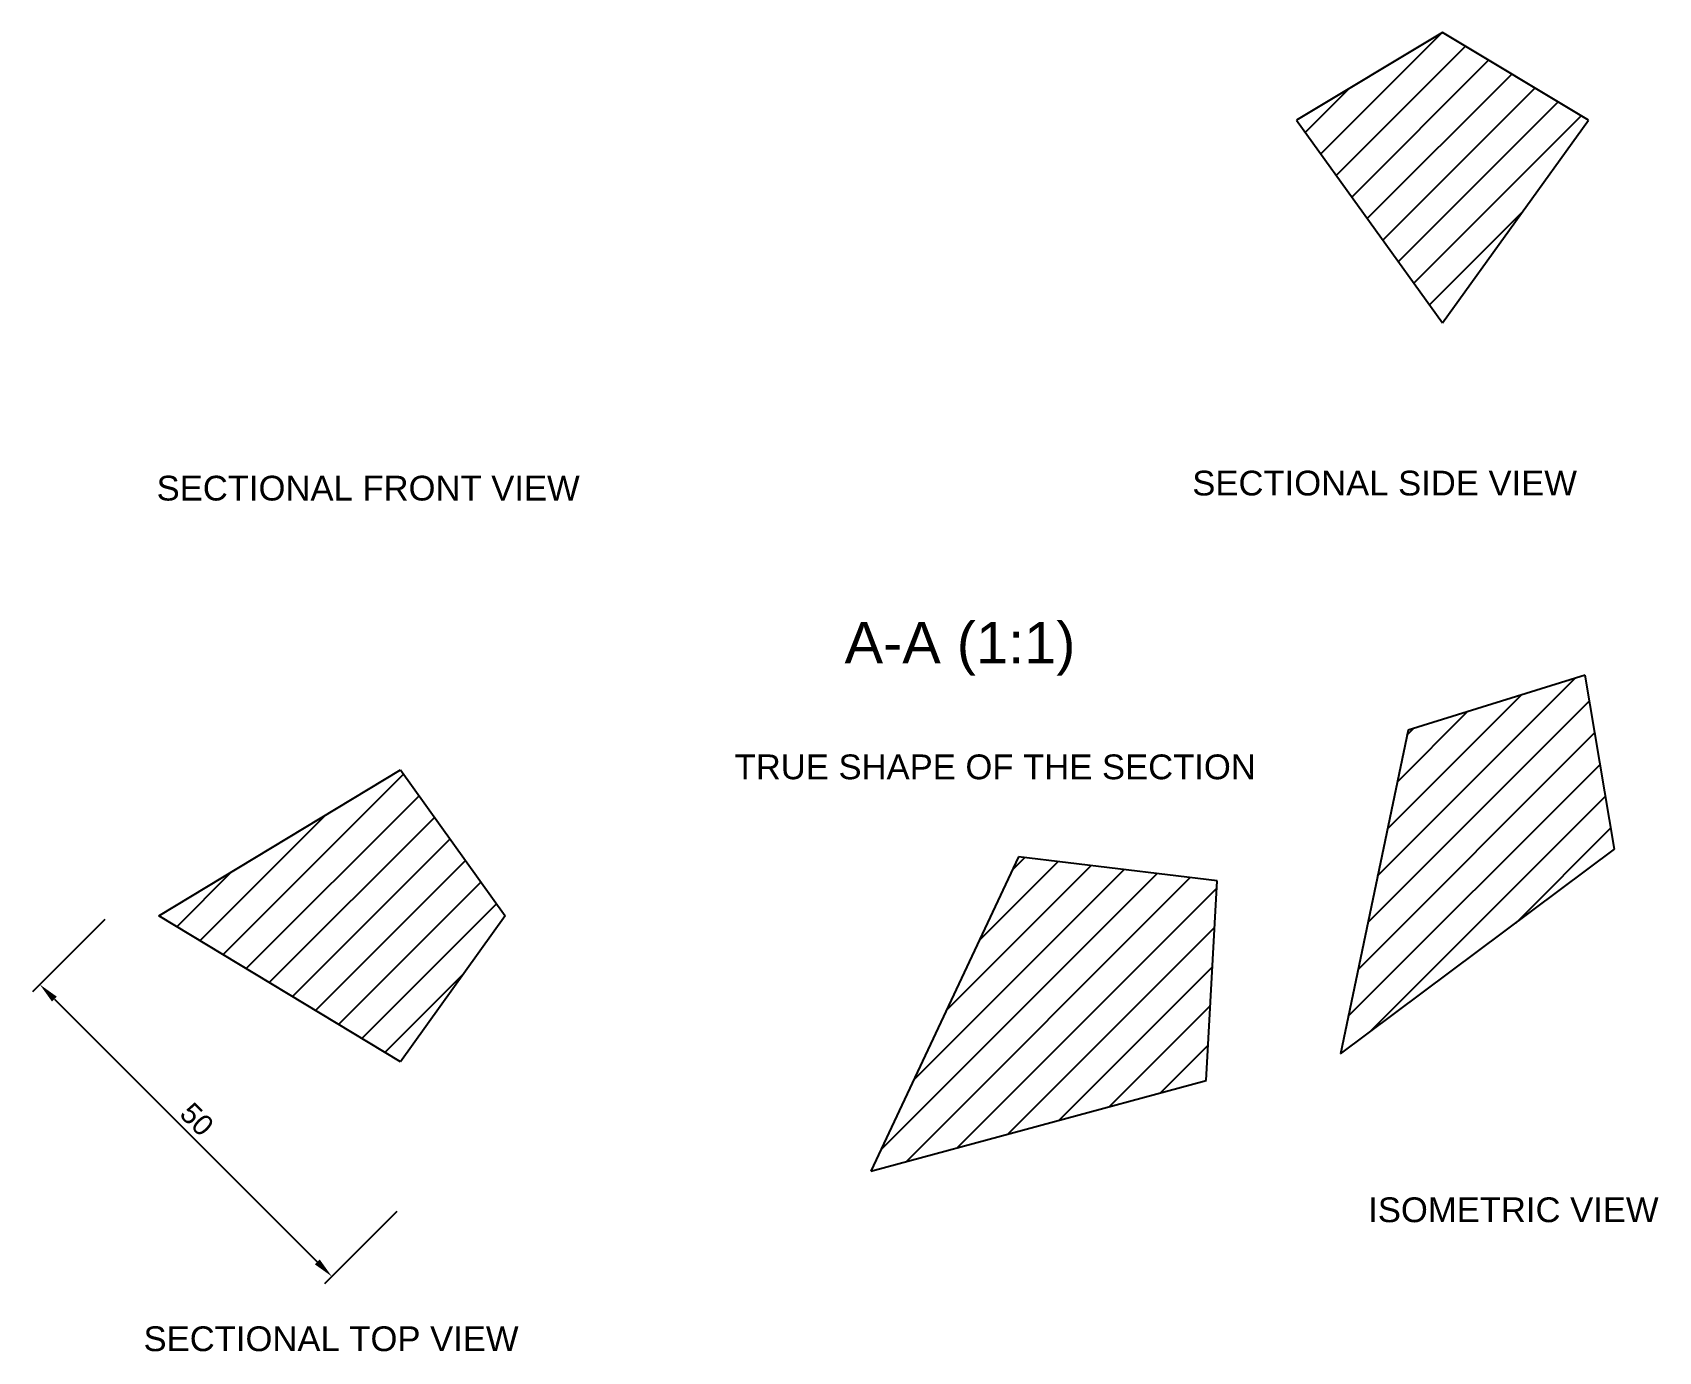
# Paper-space layout '9.2' of a CAD drawing. Header units: millimetres. Extents: x 13 to 209, y 23 to 183.
import ezdxf

# ---------------------------------------------------------------- set-up
doc = ezdxf.new("R2010")
doc.units = ezdxf.units.MM
doc.styles.get("Standard").update_dxf_attribs({"font": 'arial.ttf'})
doc.dimstyles.new('ISO-25', dxfattribs={"dimtxt": 2.5, "dimasz": 2.5, "dimexe": 1.25, "dimexo": 0.625, "dimtad": 1, "dimtxsty": 'Standard', "dimcen": 2.5, "dimadec": 0, "dimazin": 0, "dimtfac": 1, "dimtmove": 0, "dimatfit": 3, "dimfxl": 1, "dimarcsym": 0})

# ---------------------------------------------------------------- blocks, each defined once
blk = doc.blocks.new('*D15')
at = {"color": 0, "lineweight": -2, "transparency": 16777216}
for p, q in [((21.30280741176428, 75.79533991509403), (12.55130197735862, 67.04383448068837)), ((15.20295240680817, 66.15995100420518), (47.0227575602015, 34.34014585081184)), ((56.65814647109036, 40.44000085576797), (47.90664103668468, 31.6884954213623))]:
    blk.add_line(p, q, dxfattribs=at)
at = {"color": 0, "transparency": 16777216}
for points in [[(15.49758023230256, 66.45457882969957), (14.90832458131378, 65.8653231787108), (13.4351854538418, 67.92771795717155)], [(47.31738538569589, 34.63477367630624), (46.72812973470711, 34.04551802531746), (48.79052451316787, 32.57237889784547)]]:
    blk.add_solid(points, dxfattribs=at)
at = {"layer": 'Defpoints', "color": 0, "transparency": 16777216}
for p in [(21.74474915000588, 76.23728165333563), (57.10008820933195, 40.88194259400956), (48.79052451316787, 32.57237889784547)]:
    blk.add_point(p, dxfattribs=at)
at = {"color": 0, "transparency": 16777216, "insert": (32.45737077651814, 51.59456422052182), "char_height": 2.5, "attachment_point": 5, "rotation": 315}
blk.add_mtext('50', dxfattribs=at)

psp = doc.layouts.new('9.2')

# ---------------------------------------------------------------- hatches: boundary and pattern name
h = psp.add_hatch()
h.set_pattern_fill('ANSI31', color=256)
h.set_pattern_definition([(45, (0, 0), (-2.245064030267288, 2.245064030267288), [])])
h.paths.add_polyline_path([(69.76720987450405, 76.23728165335018), (57.10008820933195, 93.91495118301141), (27.85395325154945, 76.23728165333927), (57.10008820933195, 58.55961212368351)])
h.paths.add_polyline_path([(155.9517709098759, 80.48479657860369), (131.9216623029009, 83.39769997177316), (114.0383206977225, 45.31562911546533), (154.6475620168295, 56.31363572057924)])
h.paths.add_polyline_path([(204.0724922252198, 84.30462703789607), (200.5294998527811, 105.3713596427266), (179.0724922252234, 98.7383837676395), (170.892351873073, 59.54465091647187)])
h.paths.add_polyline_path([(200.9227421894363, 172.5665797013336), (183.2450726597769, 183.1955568186577), (165.5674031301085, 172.5665797013336), (183.2450726597642, 148.0261586448966)])

# ---------------------------------------------------------------- linework, layer by layer
for p, q in [((183.245072659777, 183.1955568186577), (165.5674031301085, 172.5665797013336)), ((200.9227421894363, 172.5665797013336), (183.245072659777, 183.1955568186577)), ((165.5674031301085, 172.5665797013336), (183.2450726597642, 148.0261586448966)), ((183.2450726597642, 148.0261586448966), (200.9227421894363, 172.5665797013336)), ((200.5294998527811, 105.3713596427266), (179.0724922252234, 98.7383837676395)), ((204.0724922252198, 84.30462703789607), (200.5294998527811, 105.3713596427266)), ((179.0724922252234, 98.7383837676395), (170.892351873073, 59.54465091647187)), ((27.85395325154946, 76.23728165333927), (57.10008820933195, 93.91495118301141)), ((57.10008820933195, 93.91495118301141), (69.76720987450405, 76.23728165335018)), ((131.9216623029009, 83.39769997177316), (114.0383206977225, 45.31562911546533)), ((155.9517709098759, 80.48479657860369), (131.9216623029009, 83.39769997177316)), ((170.892351873073, 59.54465091647187), (204.0724922252198, 84.30462703789607)), ((154.6475620168295, 56.31363572057924), (155.9517709098759, 80.48479657860369)), ((57.10008820933195, 58.55961212368351), (27.85395325154946, 76.23728165333927)), ((69.76720987450405, 76.23728165335018), (57.10008820933195, 58.55961212368351)), ((114.0383206977225, 45.31562911546533), (154.6475620168295, 56.31363572057924))]:
    psp.add_line(p, q)

# ---------------------------------------------------------------- texts
for s, height, p in [('SECTIONAL SIDE VIEW', 3, (152.9572334670081, 127.1406564544221)), ('SECTIONAL FRONT VIEW', 3, (27.57615468462018, 126.5290181829527)), ('A-A (1:1)', 5, (110.8623578393733, 106.8152378006245)), ('TRUE SHAPE OF THE SECTION', 3, (97.55293239623938, 92.78072182067149)), ('ISOMETRIC VIEW', 3, (174.2544972444887, 39.15189057505484)), ('SECTIONAL TOP VIEW', 3, (25.99222396903838, 23.53583183736191))]:
    psp.add_text(s, height=height).set_placement(p)

# ---------------------------------------------------------------- dimensions: what is measured, and where the dimension line sits
dim = psp.add_aligned_dim(p1=(21.74474915000587, 76.23728165333563), p2=(57.10008820933195, 40.88194259400956), distance=-11.751497676518357, dimstyle='ISO-25', override={"dimlfac": -1})
dim.commit()
dim.dimension.update_dxf_attribs({"geometry": '*D15', "text_midpoint": (32.45737077651814, 51.59456422052182)})

doc.saveas('drawing.dxf')
